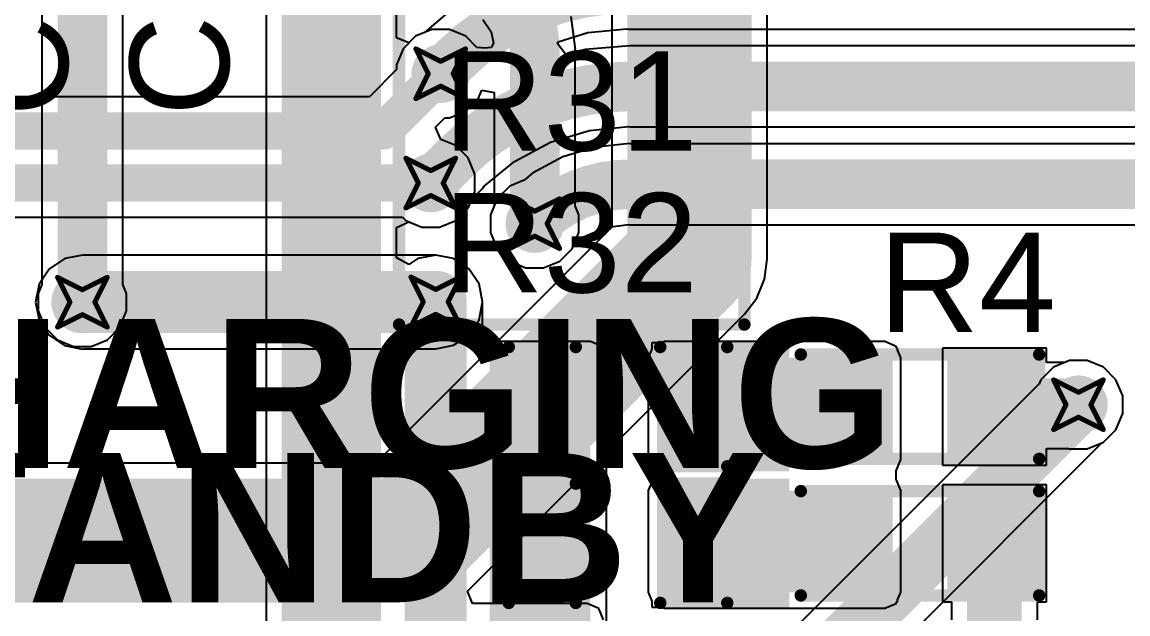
# Model space of a CAD drawing. Header units: inches. Extents: x -5 to 426, y -53 to 116.
# Drawn here: x 40.13 to 51.43, y -24.09 to -18.04 of the extents above; entities that cross this region are included whole.
import ezdxf

# ---------------------------------------------------------------- set-up
doc = ezdxf.new("R2010")
doc.units = ezdxf.units.IN
for name, color, linetype in [('Board Outline', 216, 'Continuous'), ('Bottom Layer', 5, 'Continuous'), ('Drill Drawing', 1, 'Continuous'), ('Top Layer', 1, 'Continuous'), ('Top Overlay', 2, 'Continuous'), ('Top Paste', 8, 'Continuous'), ('Top Solder', 216, 'Continuous'), ('Via Holes', 16, 'Continuous')]:
    doc.layers.add(name, color=color, linetype=linetype)
doc.styles.add('Arial', font='', dxfattribs={"height": 0.2})
doc.styles.add('Arial_Bold', font='', dxfattribs={"height": 0.2})
doc.styles.get('Arial').set_extended_font_data('Arial')
doc.styles.get('Arial_Bold').set_extended_font_data('Arial', bold=True)

# ---------------------------------------------------------------- blocks, each defined once
blk = doc.blocks.new('R___0603_83')
at = {"layer": 'Top Layer'}
for points in [[(-0.3809999999999999, 0.4445), (-0.3810000000000001, -0.4445), (-1.143, -0.4445), (-1.143, 0.4445)], [(1.143, 0.4445), (1.143, -0.4445), (0.3809999999999999, -0.4445), (0.3810000000000001, 0.4445)]]:
    blk.add_hatch(color=1, dxfattribs=at).paths.add_polyline_path(points)
at = {"layer": 'Top Paste'}
for points in [[(-0.3809999999999999, 0.4445), (-0.3810000000000001, -0.4445), (-1.143, -0.4445), (-1.143, 0.4445)], [(1.143, 0.4445), (1.143, -0.4445), (0.3809999999999999, -0.4445), (0.3810000000000001, 0.4445)]]:
    blk.add_hatch(color=8, dxfattribs=at).paths.add_polyline_path(points)
at = {"layer": 'Top Solder'}
for points in [[(-0.2793999999999999, 0.5460999999999999), (-0.2794, -0.5461), (-1.2446, -0.5460999999999999), (-1.2446, 0.5461)], [(1.2446, 0.5460999999999999), (1.2446, -0.5461), (0.2793999999999999, -0.5460999999999999), (0.2794, 0.5461)]]:
    blk.add_hatch(color=216, dxfattribs=at).paths.add_polyline_path(points)
at = {"layer": 'Top Overlay'}
for points in [[(-1.2192, -0.5334, 0.127, 0.127, 0), (-1.2192, 0.5334, 0.127, 0.127, 0)], [(-1.2192, 0.5334, 0.127, 0.127, 0), (1.2192, 0.5334, 0.127, 0.127, 0)], [(1.2192, -0.5334, 0.127, 0.127, 0), (1.2192, 0.5334, 0.127, 0.127, 0)], [(-1.2192, -0.5334, 0.127, 0.127, 0), (1.2192, -0.5334, 0.127, 0.127, 0)]]:
    blk.add_lwpolyline(points, format="xyseb", dxfattribs=at)
for points in [[(-1.25095, 0.5334, 0.0635, 0.0635, 1), (-1.18745, 0.5334, 0.0635, 0.0635, 1)], [(-1.25095, 0.5334, 0.0635, 0.0635, 1), (-1.18745, 0.5334, 0.0635, 0.0635, 1)], [(1.18745, 0.5334, 0.0635, 0.0635, 1), (1.25095, 0.5334, 0.0635, 0.0635, 1)], [(1.18745, 0.5334, 0.0635, 0.0635, 1), (1.25095, 0.5334, 0.0635, 0.0635, 1)], [(-1.25095, -0.5334, 0.0635, 0.0635, 1), (-1.18745, -0.5334, 0.0635, 0.0635, 1)], [(-1.25095, -0.5334, 0.0635, 0.0635, 1), (-1.18745, -0.5334, 0.0635, 0.0635, 1)], [(1.18745, -0.5334, 0.0635, 0.0635, 1), (1.25095, -0.5334, 0.0635, 0.0635, 1)], [(1.18745, -0.5334, 0.0635, 0.0635, 1), (1.25095, -0.5334, 0.0635, 0.0635, 1)]]:
    blk.add_lwpolyline(points, format="xyseb", close=True, dxfattribs=at)
blk = doc.blocks.new('R___0603_84')
at = {"layer": 'Top Layer'}
for points in [[(-0.3809999999999999, 0.4445), (-0.3810000000000001, -0.4445), (-1.143, -0.4445), (-1.143, 0.4445)], [(1.143, 0.4445), (1.143, -0.4445), (0.3809999999999999, -0.4445), (0.3810000000000001, 0.4445)]]:
    blk.add_hatch(color=1, dxfattribs=at).paths.add_polyline_path(points)
at = {"layer": 'Top Paste'}
for points in [[(-0.3809999999999999, 0.4445), (-0.3810000000000001, -0.4445), (-1.143, -0.4445), (-1.143, 0.4445)], [(1.143, 0.4445), (1.143, -0.4445), (0.3809999999999999, -0.4445), (0.3810000000000001, 0.4445)]]:
    blk.add_hatch(color=8, dxfattribs=at).paths.add_polyline_path(points)
at = {"layer": 'Top Solder'}
for points in [[(-0.2793999999999999, 0.5460999999999999), (-0.2794, -0.5461), (-1.2446, -0.5460999999999999), (-1.2446, 0.5461)], [(1.2446, 0.5460999999999999), (1.2446, -0.5461), (0.2793999999999999, -0.5460999999999999), (0.2794, 0.5461)]]:
    blk.add_hatch(color=216, dxfattribs=at).paths.add_polyline_path(points)
at = {"layer": 'Top Overlay'}
for points in [[(-1.2192, -0.5334, 0.127, 0.127, 0), (-1.2192, 0.5334, 0.127, 0.127, 0)], [(-1.2192, 0.5334, 0.127, 0.127, 0), (1.2192, 0.5334, 0.127, 0.127, 0)], [(1.2192, -0.5334, 0.127, 0.127, 0), (1.2192, 0.5334, 0.127, 0.127, 0)], [(-1.2192, -0.5334, 0.127, 0.127, 0), (1.2192, -0.5334, 0.127, 0.127, 0)]]:
    blk.add_lwpolyline(points, format="xyseb", dxfattribs=at)
for points in [[(-1.25095, 0.5334, 0.0635, 0.0635, 1), (-1.18745, 0.5334, 0.0635, 0.0635, 1)], [(-1.25095, 0.5334, 0.0635, 0.0635, 1), (-1.18745, 0.5334, 0.0635, 0.0635, 1)], [(1.18745, 0.5334, 0.0635, 0.0635, 1), (1.25095, 0.5334, 0.0635, 0.0635, 1)], [(1.18745, 0.5334, 0.0635, 0.0635, 1), (1.25095, 0.5334, 0.0635, 0.0635, 1)], [(-1.25095, -0.5334, 0.0635, 0.0635, 1), (-1.18745, -0.5334, 0.0635, 0.0635, 1)], [(-1.25095, -0.5334, 0.0635, 0.0635, 1), (-1.18745, -0.5334, 0.0635, 0.0635, 1)], [(1.18745, -0.5334, 0.0635, 0.0635, 1), (1.25095, -0.5334, 0.0635, 0.0635, 1)], [(1.18745, -0.5334, 0.0635, 0.0635, 1), (1.25095, -0.5334, 0.0635, 0.0635, 1)]]:
    blk.add_lwpolyline(points, format="xyseb", close=True, dxfattribs=at)
blk = doc.blocks.new('LED_0603_86')
at = {"layer": 'Top Layer'}
for points in [[(-0.999998, 0.5000002699999999), (-0.499999, 0.5000002699999999), (-0.499999, -0.5000002699999999), (-0.999998, -0.5000002699999999)], [(0.50000154, 0.5000002699999999), (1.00000054, 0.5000002699999999), (1.00000054, -0.5000002699999999), (0.50000154, -0.5000002699999999)]]:
    blk.add_hatch(color=1, dxfattribs=at).paths.add_polyline_path(points)
at = {"layer": 'Top Overlay'}
blk.add_hatch(color=2, dxfattribs=at).paths.add_polyline_path([(1.11759746, -0.66039492), (1.75259238, -0.66039492), (1.75259238, 0.66040508), (1.11759746, 0.66040508)])
at = {"layer": 'Top Paste'}
for points in [[(-0.999998, 0.5000002699999999), (-0.499999, 0.5000002699999999), (-0.499999, -0.5000002699999999), (-0.999998, -0.5000002699999999)], [(0.50000154, 0.5000002699999999), (1.00000054, 0.5000002699999999), (1.00000054, -0.5000002699999999), (0.50000154, -0.5000002699999999)]]:
    blk.add_hatch(color=8, dxfattribs=at).paths.add_polyline_path(points)
at = {"layer": 'Top Solder'}
for points in [[(-1.101598, 0.6016002699999999), (-0.398399, 0.6016002699999999), (-0.398399, -0.6016002699999999), (-1.101598, -0.6016002699999999)], [(0.39840154, 0.6016002699999999), (1.10160054, 0.6016002699999999), (1.10160054, -0.6016002699999999), (0.39840154, -0.6016002699999999)]]:
    blk.add_hatch(color=216, dxfattribs=at).paths.add_polyline_path(points)
at = {"layer": 'Top Overlay'}
for points in [[(-1.1176, 0.6096, 0.127, 0.127, 0), (-0.4318, 0.6096, 0.127, 0.127, 0)], [(-1.1176, -0.6096, 0.127, 0.127, 0), (-1.1176, 0.6096, 0.127, 0.127, 0)], [(0.4318, 0.6096, 0.127, 0.127, 0), (1.11760254, 0.6096, 0.127, 0.127, 0)], [(1.11760254, -0.6096, 0.127, 0.127, 0), (1.11760254, 0.6096, 0.127, 0.127, 0)], [(-1.1176, -0.6096, 0.127, 0.127, 0), (-0.4318, -0.6096, 0.127, 0.127, 0)], [(0.4318, -0.6096, 0.127, 0.127, 0), (1.11760254, -0.6096, 0.127, 0.127, 0)]]:
    blk.add_lwpolyline(points, format="xyseb", dxfattribs=at)
for points in [[(-1.14935, 0.6096, 0.0635, 0.0635, 1), (-1.08585, 0.6096, 0.0635, 0.0635, 1)], [(-1.14935, 0.6096, 0.0635, 0.0635, 1), (-1.08585, 0.6096, 0.0635, 0.0635, 1)], [(-0.46355, 0.6096, 0.0635, 0.0635, 1), (-0.40005, 0.6096, 0.0635, 0.0635, 1)], [(0.40005, 0.6096, 0.0635, 0.0635, 1), (0.46355, 0.6096, 0.0635, 0.0635, 1)], [(1.08585254, 0.6096, 0.0635, 0.0635, 1), (1.14935254, 0.6096, 0.0635, 0.0635, 1)], [(1.08585254, 0.6096, 0.0635, 0.0635, 1), (1.14935254, 0.6096, 0.0635, 0.0635, 1)], [(-1.14935, -0.6096, 0.0635, 0.0635, 1), (-1.08585, -0.6096, 0.0635, 0.0635, 1)], [(-1.14935, -0.6096, 0.0635, 0.0635, 1), (-1.08585, -0.6096, 0.0635, 0.0635, 1)], [(-0.46355, -0.6096, 0.0635, 0.0635, 1), (-0.40005, -0.6096, 0.0635, 0.0635, 1)], [(0.40005, -0.6096, 0.0635, 0.0635, 1), (0.46355, -0.6096, 0.0635, 0.0635, 1)], [(1.08585254, -0.6096, 0.0635, 0.0635, 1), (1.14935254, -0.6096, 0.0635, 0.0635, 1)], [(1.08585254, -0.6096, 0.0635, 0.0635, 1), (1.14935254, -0.6096, 0.0635, 0.0635, 1)]]:
    blk.add_lwpolyline(points, format="xyseb", close=True, dxfattribs=at)
blk = doc.blocks.new('LED_0603_87')
at = {"layer": 'Top Layer'}
for points in [[(-0.999998, 0.5000002699999999), (-0.499999, 0.5000002699999999), (-0.499999, -0.5000002699999999), (-0.999998, -0.5000002699999999)], [(0.50000154, 0.5000002699999999), (1.00000054, 0.5000002699999999), (1.00000054, -0.5000002699999999), (0.50000154, -0.5000002699999999)]]:
    blk.add_hatch(color=1, dxfattribs=at).paths.add_polyline_path(points)
at = {"layer": 'Top Overlay'}
blk.add_hatch(color=2, dxfattribs=at).paths.add_polyline_path([(1.11759746, -0.66039492), (1.75259238, -0.66039492), (1.75259238, 0.66040508), (1.11759746, 0.66040508)])
at = {"layer": 'Top Paste'}
for points in [[(-0.999998, 0.5000002699999999), (-0.499999, 0.5000002699999999), (-0.499999, -0.5000002699999999), (-0.999998, -0.5000002699999999)], [(0.50000154, 0.5000002699999999), (1.00000054, 0.5000002699999999), (1.00000054, -0.5000002699999999), (0.50000154, -0.5000002699999999)]]:
    blk.add_hatch(color=8, dxfattribs=at).paths.add_polyline_path(points)
at = {"layer": 'Top Solder'}
for points in [[(-1.101598, 0.6016002699999999), (-0.398399, 0.6016002699999999), (-0.398399, -0.6016002699999999), (-1.101598, -0.6016002699999999)], [(0.39840154, 0.6016002699999999), (1.10160054, 0.6016002699999999), (1.10160054, -0.6016002699999999), (0.39840154, -0.6016002699999999)]]:
    blk.add_hatch(color=216, dxfattribs=at).paths.add_polyline_path(points)
at = {"layer": 'Top Overlay'}
for points in [[(-1.1176, 0.6096, 0.127, 0.127, 0), (-0.4318, 0.6096, 0.127, 0.127, 0)], [(-1.1176, -0.6096, 0.127, 0.127, 0), (-1.1176, 0.6096, 0.127, 0.127, 0)], [(0.4318, 0.6096, 0.127, 0.127, 0), (1.11760254, 0.6096, 0.127, 0.127, 0)], [(1.11760254, -0.6096, 0.127, 0.127, 0), (1.11760254, 0.6096, 0.127, 0.127, 0)], [(-1.1176, -0.6096, 0.127, 0.127, 0), (-0.4318, -0.6096, 0.127, 0.127, 0)], [(0.4318, -0.6096, 0.127, 0.127, 0), (1.11760254, -0.6096, 0.127, 0.127, 0)]]:
    blk.add_lwpolyline(points, format="xyseb", dxfattribs=at)
for points in [[(-1.14935, 0.6096, 0.0635, 0.0635, 1), (-1.08585, 0.6096, 0.0635, 0.0635, 1)], [(-1.14935, 0.6096, 0.0635, 0.0635, 1), (-1.08585, 0.6096, 0.0635, 0.0635, 1)], [(-0.46355, 0.6096, 0.0635, 0.0635, 1), (-0.40005, 0.6096, 0.0635, 0.0635, 1)], [(0.40005, 0.6096, 0.0635, 0.0635, 1), (0.46355, 0.6096, 0.0635, 0.0635, 1)], [(1.08585254, 0.6096, 0.0635, 0.0635, 1), (1.14935254, 0.6096, 0.0635, 0.0635, 1)], [(1.08585254, 0.6096, 0.0635, 0.0635, 1), (1.14935254, 0.6096, 0.0635, 0.0635, 1)], [(-1.14935, -0.6096, 0.0635, 0.0635, 1), (-1.08585, -0.6096, 0.0635, 0.0635, 1)], [(-1.14935, -0.6096, 0.0635, 0.0635, 1), (-1.08585, -0.6096, 0.0635, 0.0635, 1)], [(-0.46355, -0.6096, 0.0635, 0.0635, 1), (-0.40005, -0.6096, 0.0635, 0.0635, 1)], [(0.40005, -0.6096, 0.0635, 0.0635, 1), (0.46355, -0.6096, 0.0635, 0.0635, 1)], [(1.08585254, -0.6096, 0.0635, 0.0635, 1), (1.14935254, -0.6096, 0.0635, 0.0635, 1)], [(1.08585254, -0.6096, 0.0635, 0.0635, 1), (1.14935254, -0.6096, 0.0635, 0.0635, 1)]]:
    blk.add_lwpolyline(points, format="xyseb", close=True, dxfattribs=at)

msp = doc.modelspace()

# ---------------------------------------------------------------- hatches: boundary and pattern name
at = {"layer": 'Bottom Layer'}
h = msp.add_hatch(color=5, dxfattribs=at)
edge = h.paths.add_edge_path()
edge.add_arc((44.40627136, -18.56858618), 0.2999994, 0, 360)
h = msp.add_hatch(color=5, dxfattribs=at)
edge = h.paths.add_edge_path()
edge.add_arc((44.30467136, -19.68618618), 0.2999994, 0, 360)
h = msp.add_hatch(color=5, dxfattribs=at)
edge = h.paths.add_edge_path()
edge.add_arc((45.3682735, -20.10127298), 0.2999994, 0, 360)
h = msp.add_hatch(color=5, dxfattribs=at)
edge = h.paths.add_edge_path()
edge.add_arc((40.7416, -20.9042), 0.2999994, 0, 360)
h = msp.add_hatch(color=5, dxfattribs=at)
edge = h.paths.add_edge_path()
edge.add_arc((44.35547136, -20.90113676), 0.2999994, 0, 360)
h = msp.add_hatch(color=5, dxfattribs=at)
edge = h.paths.add_edge_path()
edge.add_arc((50.92907264, -21.952585), 0.2999994, 0, 360)
at = {"layer": 'Top Layer'}
h = msp.add_hatch(color=1, dxfattribs=at)
edge = h.paths.add_edge_path()
edge.add_arc((44.40627136, -18.56858618), 0.2999994, 0, 360)
h = msp.add_hatch(color=1, dxfattribs=at)
edge = h.paths.add_edge_path()
edge.add_arc((44.30467136, -19.68618618), 0.2999994, 0, 360)
h = msp.add_hatch(color=1, dxfattribs=at)
edge = h.paths.add_edge_path()
edge.add_arc((45.3682735, -20.10127298), 0.2999994, 0, 360)
h = msp.add_hatch(color=1, dxfattribs=at)
edge = h.paths.add_edge_path()
edge.add_arc((40.7416, -20.9042), 0.2999994, 0, 360)
h = msp.add_hatch(color=1, dxfattribs=at)
edge = h.paths.add_edge_path()
edge.add_arc((44.35547136, -20.90113676), 0.2999994, 0, 360)
for points in [[(45.93761958, -21.47218718), (44.90720254, -21.47218718), (44.90720254, -25.09519746), (45.93761958, -25.09519746)], [(46.69447354, -22.511385), (48.9478701, -22.511385), (48.9478701, -21.47218464), (46.69447354, -21.47218464)], [(46.69447354, -23.86918772), (48.9478701, -23.86918772), (48.9478701, -22.82998228), (46.69447354, -22.82998228)]]:
    msp.add_hatch(color=1, dxfattribs=at).paths.add_polyline_path(points)
h = msp.add_hatch(color=1, dxfattribs=at)
edge = h.paths.add_edge_path()
edge.add_arc((50.92907264, -21.952585), 0.2999994, 0, 360)
at = {"layer": 'Via Holes'}
h = msp.add_hatch(color=7, dxfattribs=at)
edge = h.paths.add_edge_path()
edge.add_arc((44.40627136, -18.56858618), 0.1499997, 0, 360)
h = msp.add_hatch(color=7, dxfattribs=at)
edge = h.paths.add_edge_path()
edge.add_arc((44.30467136, -19.68618618), 0.1499997, 0, 360)
h = msp.add_hatch(color=7, dxfattribs=at)
edge = h.paths.add_edge_path()
edge.add_arc((45.3682735, -20.10127298), 0.1499997, 0, 360)
h = msp.add_hatch(color=7, dxfattribs=at)
edge = h.paths.add_edge_path()
edge.add_arc((40.7416, -20.9042), 0.1499997, 0, 360)
h = msp.add_hatch(color=7, dxfattribs=at)
edge = h.paths.add_edge_path()
edge.add_arc((44.35547136, -20.90113676), 0.1499997, 0, 360)
h = msp.add_hatch(color=7, dxfattribs=at)
edge = h.paths.add_edge_path()
edge.add_arc((50.92907264, -21.952585), 0.1499997, 0, 360)

# ---------------------------------------------------------------- linework, layer by layer
at = {"layer": 'Board Outline'}
msp.add_lwpolyline([(49.77249634, 6.34813564, 0.254, 0.254, -1.14456695220957), (-0.2979293, -38.4413887, 0.254, 0.254, 0)], format="xyseb", dxfattribs=at)
at = {"layer": 'Bottom Layer'}
for p, q in [((46.15675046, -16.38245136), (46.15675046, -20.13568236)), ((47.74513946, -20.4646276), (47.74513946, -16.52255522)), ((44.8369055, -18.01292054), (44.92272702, -18.14136326)), ((45.78573012, -18.31919882), (45.74169414, -17.98471892)), ((44.15000822, -18.18506142), (44.0227466, -18.31232304)), ((44.31628424, -18.11618678), (44.15000822, -18.18506142)), ((44.49625847999999, -18.11618678), (44.31628424, -18.11618678)), ((44.6625345, -18.18506142), (44.49625847999999, -18.11618678)), ((44.77727392, -18.29980084), (44.6625345, -18.18506142)), ((44.92272702, -18.14136326), (44.94539905999999, -18.2553356)), ((44.0227466, -18.31232304), (43.95387196, -18.47859906)), ((44.85623998, -18.30570634), (44.77727392, -18.29980084)), ((44.92181516, -18.29917854), (44.85623998, -18.30570634)), ((44.94539905999999, -18.2553356), (44.92181516, -18.29917854)), ((45.78263639999999, -19.91945978), (45.78263639999999, -18.31919882)), ((45.78263639999999, -18.31919882), (45.78573012, -18.31919882)), ((43.95387196, -18.52654918), (43.67725326, -18.80316788)), ((43.95387196, -18.47859906), (43.95387196, -18.52654918)), ((44.78979612, -18.82484932), (44.8269106, -18.73525082)), ((44.8269106, -18.73525082), (44.95391059999999, -18.76051112)), ((44.95391059999999, -18.76051112), (44.95391059999999, -19.91945978)), ((43.67725326, -18.80316788), (17.92600174, -18.80316788)), ((44.6625345, -18.95211094), (44.78979612, -18.82484932)), ((44.49625847999999, -19.02098558), (44.6625345, -18.95211094)), ((44.35283991999999, -19.11645402), (44.44830836, -19.02098558)), ((44.44830836, -19.02098558), (44.49625847999999, -19.02098558)), ((44.40912378, -19.23977864), (44.35283991999999, -19.11645402)), ((44.5609345, -19.30266142), (44.40912378, -19.23977864)), ((44.68819612, -19.42992304), (44.5609345, -19.30266142)), ((44.75707076, -19.59619906), (44.68819612, -19.42992304)), ((44.75707076, -19.7761733), (44.75707076, -19.59619906)), ((44.68819612, -19.94244932), (44.75707076, -19.7761733)), ((44.5609345, -20.06971094), (44.68819612, -19.94244932)), ((44.95391059999999, -19.91945978), (44.9158741, -20.01128586)), ((44.9158741, -20.01128586), (44.9158741, -20.1912601)), ((45.8206729, -20.01128586), (45.78263639999999, -19.91945978)), ((45.8206729, -20.1912601), (45.8206729, -20.01128586)), ((17.4309405, -20.03580448), (44.01450175999999, -20.03580448)), ((44.01450175999999, -20.03580448), (44.04840822, -20.06971094)), ((44.04840822, -20.06971094), (44.21468424, -20.13858558)), ((44.39465848, -20.13858558), (44.5609345, -20.06971094)), ((46.15675046, -20.13568236), (43.74402478, -22.5484055)), ((44.21468424, -20.13858558), (44.39465848, -20.13858558)), ((44.9158741, -20.1912601), (44.98474874, -20.35753612)), ((45.75179826, -20.35753612), (45.8206729, -20.1912601)), ((40.56131842, -20.45850112), (40.40588566, -20.56235664)), ((40.74466323999999, -20.4220318), (40.56131842, -20.45850112)), ((44.35547136, -20.4220318), (40.74466323999999, -20.4220318)), ((44.53881618, -20.45850112), (44.35547136, -20.4220318)), ((44.69424893999999, -20.56235918), (44.53881618, -20.45850112)), ((44.98474874, -20.35753612), (45.11201036, -20.48479774)), ((45.62453664, -20.48479774), (45.75179826, -20.35753612)), ((47.71807829999999, -20.67019996), (47.74514199999999, -20.46464792)), ((47.74514199999999, -20.46464792), (47.74513946, -20.4646276)), ((40.40282242, -20.56542242), (40.29896436, -20.72085264)), ((40.40588566, -20.56235664), (40.40282242, -20.56542242)), ((44.798107, -20.71779194), (44.69424893999999, -20.56235918)), ((45.11201036, -20.48479774), (45.27828638, -20.55367238)), ((45.27828638, -20.55367238), (45.45826062, -20.55367238)), ((45.45826062, -20.55367238), (45.62453664, -20.48479774)), ((47.63873886, -20.8617439), (47.71807829999999, -20.67019996)), ((40.29896436, -20.72085264), (40.26249504, -20.9042)), ((44.83457632, -20.90113676), (44.798107, -20.71779194)), ((40.26249504, -20.9042), (40.29896436, -21.08754736)), ((44.798107, -21.08448158), (44.83457632, -20.90113676)), ((47.51252626, -21.02622922), (47.63873886, -20.8617439)), ((44.67954488, -23.8592106), (47.5125161, -21.02623684)), ((47.5125161, -21.02623684), (47.51252626, -21.02622922)), ((40.29896436, -21.08754736), (40.40282242, -21.24297758)), ((44.69424893999999, -21.23991434), (44.798107, -21.08448158)), ((40.40282242, -21.24297758), (40.55825263999999, -21.34683564)), ((44.53881618, -21.3437724), (44.69424893999999, -21.23991434)), ((40.55825263999999, -21.34683564), (40.7416, -21.38330496)), ((44.35547136, -21.38024172), (44.53881618, -21.3437724)), ((40.7416, -21.38330496), (40.75700001999999, -21.38024172)), ((40.75700001999999, -21.38024172), (44.35547136, -21.38024172)), ((50.67280949999999, -21.56906024), (50.54554788, -21.69632186)), ((50.83908552, -21.5001856), (50.67280949999999, -21.56906024)), ((51.01905976, -21.5001856), (50.83908552, -21.5001856)), ((51.18533578, -21.56906024), (51.01905976, -21.5001856)), ((51.31259739999999, -21.69632186), (51.18533578, -21.56906024)), ((50.54554788, -21.69632186), (50.52762818, -21.73958314)), ((51.38147204, -21.86259788), (51.31259739999999, -21.69632186)), ((50.52762818, -21.73958314), (47.96829624, -24.29891254)), ((51.38147204, -22.04257212), (51.38147204, -21.86259788)), ((51.31259739999999, -22.20884814), (51.38147204, -22.04257212)), ((51.18533578, -22.33610976), (51.31259739999999, -22.20884814)), ((48.61064192, -24.90180694), (51.16997386, -22.34247246)), ((51.16997386, -22.34247246), (51.18533578, -22.33610976)), ((43.74402478, -22.5484055), (28.71599286, -22.5484055)), ((44.73215082, -23.9862106), (44.67954488, -23.8592106)), ((45.90540222, -23.9862106), (44.73215082, -23.9862106)), ((46.0220441, -24.03452648), (45.90540222, -23.9862106)), ((46.07035998, -24.15116836), (46.0220441, -24.03452648))]:
    msp.add_line(p, q, dxfattribs=at)
for points in [[(46.95094496, -20.46464792, 1.27, 1.27, 0), (46.95094496, -15.71412148, 1.27, 1.27, 0)], [(45.11202813999999, -17.70056658, 0.508, 0.508, -0.198912367379658), (45.3682735, -18.31919882, 0.508, 0.508, 0)], [(45.3682735, -20.10127298, 0.508, 0.508, 0), (45.3682735, -18.31919882, 0.508, 0.508, 0)], [(43.82207136, -19.15278618, 0.3809999999999999, 0.3809999999999999, 0), (44.40627136, -18.56858618, 0.3809999999999999, 0.3809999999999999, 0)], [(17.78118618, -19.15278618, 0.3809999999999999, 0.3809999999999999, 0), (43.82207136, -19.15278618, 0.3809999999999999, 0.3809999999999999, 0)], [(17.4309278, -19.68618618, 0.3809999999999999, 0.3809999999999999, 0), (44.30467136, -19.68618618, 0.3809999999999999, 0.3809999999999999, 0)], [(44.07299287999999, -23.3426, 1.27, 1.27, 0), (46.95094496, -20.46464792, 1.27, 1.27, 0)], [(40.7416, -20.9042, 0.635, 0.635, 0), (40.74466323999999, -20.90113676, 0.635, 0.635, 0)], [(40.74466323999999, -20.90113676, 0.635, 0.635, 0), (44.35547136, -20.90113676, 0.635, 0.635, 0)], [(48.2092, -24.68062882, 0.5588, 0.5588, 0), (50.92907264, -21.96075618, 0.5588, 0.5588, 0)], [(50.92907264, -21.96075618, 0.5588, 0.5588, 0), (50.92907264, -21.952585, 0.5588, 0.5588, 0)], [(38.989, -23.3426, 1.27, 1.27, 0), (44.07299287999999, -23.3426, 1.27, 1.27, 0)]]:
    msp.add_lwpolyline(points, format="xyseb", dxfattribs=at)
for points in [[(45.2412735, -18.31919882, 0.254, 0.254, 1), (45.4952735, -18.31919882, 0.254, 0.254, 1)], [(45.2412735, -18.31919882, 0.254, 0.254, 1), (45.4952735, -18.31919882, 0.254, 0.254, 1)], [(44.31102136, -18.56858618, 0.1905, 0.1905, 1), (44.50152136, -18.56858618, 0.1905, 0.1905, 1)], [(43.72682136, -19.15278618, 0.1905, 0.1905, 1), (43.91732136, -19.15278618, 0.1905, 0.1905, 1)], [(43.72682136, -19.15278618, 0.1905, 0.1905, 1), (43.91732136, -19.15278618, 0.1905, 0.1905, 1)], [(44.20942136, -19.68618618, 0.1905, 0.1905, 1), (44.39992135999999, -19.68618618, 0.1905, 0.1905, 1)], [(45.2412735, -20.10127298, 0.254, 0.254, 1), (45.4952735, -20.10127298, 0.254, 0.254, 1)], [(46.63344496, -20.46464792, 0.635, 0.635, 1), (47.26844496, -20.46464792, 0.635, 0.635, 1)], [(46.63344496, -20.46464792, 0.635, 0.635, 1), (47.26844496, -20.46464792, 0.635, 0.635, 1)], [(40.58591324, -20.90113676, 0.3175, 0.3175, 1), (40.90341324, -20.90113676, 0.3175, 0.3175, 1)], [(40.58591324, -20.90113676, 0.3175, 0.3175, 1), (40.90341324, -20.90113676, 0.3175, 0.3175, 1)], [(44.19672136, -20.90113676, 0.3175, 0.3175, 1), (44.51422136, -20.90113676, 0.3175, 0.3175, 1)], [(40.58285, -20.9042, 0.3175, 0.3175, 1), (40.90035, -20.9042, 0.3175, 0.3175, 1)], [(50.78937264, -21.952585, 0.2794, 0.2794, 1), (51.06877264, -21.952585, 0.2794, 0.2794, 1)], [(50.78937264, -21.96075618, 0.2794, 0.2794, 1), (51.06877264, -21.96075618, 0.2794, 0.2794, 1)], [(50.78937264, -21.96075618, 0.2794, 0.2794, 1), (51.06877264, -21.96075618, 0.2794, 0.2794, 1)], [(43.75549288, -23.3426, 0.635, 0.635, 1), (44.39049288, -23.3426, 0.635, 0.635, 1)], [(43.75549288, -23.3426, 0.635, 0.635, 1), (44.39049288, -23.3426, 0.635, 0.635, 1)]]:
    msp.add_lwpolyline(points, format="xyseb", close=True, dxfattribs=at)
at = {"layer": 'Drill Drawing'}
for points in [[(44.15227136, -18.31458618, 0.0508, 0.0508, 0), (44.40627136, -18.44158618, 0.0508, 0.0508, 0)], [(44.15227136, -18.31458618, 0.0508, 0.0508, 0), (44.27927136, -18.56858618, 0.0508, 0.0508, 0)], [(44.40627136, -18.44158618, 0.0508, 0.0508, 0), (44.66027136, -18.31458618, 0.0508, 0.0508, 0)], [(44.53327135999999, -18.56858618, 0.0508, 0.0508, 0), (44.66027136, -18.31458618, 0.0508, 0.0508, 0)], [(44.15227136, -18.82258618, 0.0508, 0.0508, 0), (44.27927136, -18.56858618, 0.0508, 0.0508, 0)], [(44.53327135999999, -18.56858618, 0.0508, 0.0508, 0), (44.66027136, -18.82258618, 0.0508, 0.0508, 0)], [(44.15227136, -18.82258618, 0.0508, 0.0508, 0), (44.40627136, -18.69558618, 0.0508, 0.0508, 0)], [(44.40627136, -18.69558618, 0.0508, 0.0508, 0), (44.66027136, -18.82258618, 0.0508, 0.0508, 0)], [(44.05067136, -19.43218618, 0.0508, 0.0508, 0), (44.30467136, -19.55918618, 0.0508, 0.0508, 0)], [(44.05067136, -19.43218618, 0.0508, 0.0508, 0), (44.17767136, -19.68618618, 0.0508, 0.0508, 0)], [(44.30467136, -19.55918618, 0.0508, 0.0508, 0), (44.55867136, -19.43218618, 0.0508, 0.0508, 0)], [(44.43167136, -19.68618618, 0.0508, 0.0508, 0), (44.55867136, -19.43218618, 0.0508, 0.0508, 0)], [(44.05067136, -19.94018618, 0.0508, 0.0508, 0), (44.17767136, -19.68618618, 0.0508, 0.0508, 0)], [(44.43167136, -19.68618618, 0.0508, 0.0508, 0), (44.55867136, -19.94018618, 0.0508, 0.0508, 0)], [(44.05067136, -19.94018618, 0.0508, 0.0508, 0), (44.30467136, -19.81318618, 0.0508, 0.0508, 0)], [(44.30467136, -19.81318618, 0.0508, 0.0508, 0), (44.55867136, -19.94018618, 0.0508, 0.0508, 0)], [(45.1142735, -19.84727298, 0.0508, 0.0508, 0), (45.3682735, -19.97427298, 0.0508, 0.0508, 0)], [(45.1142735, -19.84727298, 0.0508, 0.0508, 0), (45.2412735, -20.10127298, 0.0508, 0.0508, 0)], [(45.3682735, -19.97427298, 0.0508, 0.0508, 0), (45.6222735, -19.84727298, 0.0508, 0.0508, 0)], [(45.4952735, -20.10127298, 0.0508, 0.0508, 0), (45.6222735, -19.84727298, 0.0508, 0.0508, 0)], [(45.1142735, -20.35527298, 0.0508, 0.0508, 0), (45.2412735, -20.10127298, 0.0508, 0.0508, 0)], [(45.4952735, -20.10127298, 0.0508, 0.0508, 0), (45.6222735, -20.35527298, 0.0508, 0.0508, 0)], [(45.1142735, -20.35527298, 0.0508, 0.0508, 0), (45.3682735, -20.22827298, 0.0508, 0.0508, 0)], [(45.3682735, -20.22827298, 0.0508, 0.0508, 0), (45.6222735, -20.35527298, 0.0508, 0.0508, 0)], [(40.4876, -20.6502, 0.0508, 0.0508, 0), (40.7416, -20.7772, 0.0508, 0.0508, 0)], [(40.4876, -20.6502, 0.0508, 0.0508, 0), (40.6146, -20.9042, 0.0508, 0.0508, 0)], [(40.7416, -20.7772, 0.0508, 0.0508, 0), (40.9956, -20.6502, 0.0508, 0.0508, 0)], [(40.8686, -20.9042, 0.0508, 0.0508, 0), (40.9956, -20.6502, 0.0508, 0.0508, 0)], [(44.10147136, -20.64713676, 0.0508, 0.0508, 0), (44.35547136, -20.77413676, 0.0508, 0.0508, 0)], [(44.10147136, -20.64713676, 0.0508, 0.0508, 0), (44.22847135999999, -20.90113676, 0.0508, 0.0508, 0)], [(44.35547136, -20.77413676, 0.0508, 0.0508, 0), (44.60947136, -20.64713676, 0.0508, 0.0508, 0)], [(44.48247136, -20.90113676, 0.0508, 0.0508, 0), (44.60947136, -20.64713676, 0.0508, 0.0508, 0)], [(40.4876, -21.1582, 0.0508, 0.0508, 0), (40.6146, -20.9042, 0.0508, 0.0508, 0)], [(40.8686, -20.9042, 0.0508, 0.0508, 0), (40.9956, -21.1582, 0.0508, 0.0508, 0)], [(44.10147136, -21.15513676, 0.0508, 0.0508, 0), (44.22847135999999, -20.90113676, 0.0508, 0.0508, 0)], [(44.48247136, -20.90113676, 0.0508, 0.0508, 0), (44.60947136, -21.15513676, 0.0508, 0.0508, 0)], [(40.4876, -21.1582, 0.0508, 0.0508, 0), (40.7416, -21.0312, 0.0508, 0.0508, 0)], [(40.7416, -21.0312, 0.0508, 0.0508, 0), (40.9956, -21.1582, 0.0508, 0.0508, 0)], [(44.10147136, -21.15513676, 0.0508, 0.0508, 0), (44.35547136, -21.02813676, 0.0508, 0.0508, 0)], [(44.35547136, -21.02813676, 0.0508, 0.0508, 0), (44.60947136, -21.15513676, 0.0508, 0.0508, 0)], [(50.67507264, -21.698585, 0.0508, 0.0508, 0), (50.92907264, -21.825585, 0.0508, 0.0508, 0)], [(50.67507264, -21.698585, 0.0508, 0.0508, 0), (50.80207264, -21.952585, 0.0508, 0.0508, 0)], [(50.92907264, -21.825585, 0.0508, 0.0508, 0), (51.18307263999999, -21.698585, 0.0508, 0.0508, 0)], [(51.05607264, -21.952585, 0.0508, 0.0508, 0), (51.18307263999999, -21.698585, 0.0508, 0.0508, 0)], [(50.67507264, -22.206585, 0.0508, 0.0508, 0), (50.80207264, -21.952585, 0.0508, 0.0508, 0)], [(51.05607264, -21.952585, 0.0508, 0.0508, 0), (51.18307263999999, -22.206585, 0.0508, 0.0508, 0)], [(50.67507264, -22.206585, 0.0508, 0.0508, 0), (50.92907264, -22.079585, 0.0508, 0.0508, 0)], [(50.92907264, -22.079585, 0.0508, 0.0508, 0), (51.18307263999999, -22.206585, 0.0508, 0.0508, 0)]]:
    msp.add_lwpolyline(points, format="xyseb", dxfattribs=at)
for points in [[(44.13957136, -18.31458618, 0.0254, 0.0254, 1), (44.16497136, -18.31458618, 0.0254, 0.0254, 1)], [(44.13957136, -18.31458618, 0.0254, 0.0254, 1), (44.16497136, -18.31458618, 0.0254, 0.0254, 1)], [(44.64757136, -18.31458618, 0.0254, 0.0254, 1), (44.67297136, -18.31458618, 0.0254, 0.0254, 1)], [(44.64757136, -18.31458618, 0.0254, 0.0254, 1), (44.67297136, -18.31458618, 0.0254, 0.0254, 1)], [(44.39357136, -18.44158618, 0.0254, 0.0254, 1), (44.41897135999999, -18.44158618, 0.0254, 0.0254, 1)], [(44.39357136, -18.44158618, 0.0254, 0.0254, 1), (44.41897135999999, -18.44158618, 0.0254, 0.0254, 1)], [(44.26657135999999, -18.56858618, 0.0254, 0.0254, 1), (44.29197136, -18.56858618, 0.0254, 0.0254, 1)], [(44.26657135999999, -18.56858618, 0.0254, 0.0254, 1), (44.29197136, -18.56858618, 0.0254, 0.0254, 1)], [(44.52057136, -18.56858618, 0.0254, 0.0254, 1), (44.54597136, -18.56858618, 0.0254, 0.0254, 1)], [(44.52057136, -18.56858618, 0.0254, 0.0254, 1), (44.54597136, -18.56858618, 0.0254, 0.0254, 1)], [(44.39357136, -18.69558618, 0.0254, 0.0254, 1), (44.41897135999999, -18.69558618, 0.0254, 0.0254, 1)], [(44.39357136, -18.69558618, 0.0254, 0.0254, 1), (44.41897135999999, -18.69558618, 0.0254, 0.0254, 1)], [(44.13957136, -18.82258618, 0.0254, 0.0254, 1), (44.16497136, -18.82258618, 0.0254, 0.0254, 1)], [(44.13957136, -18.82258618, 0.0254, 0.0254, 1), (44.16497136, -18.82258618, 0.0254, 0.0254, 1)], [(44.64757136, -18.82258618, 0.0254, 0.0254, 1), (44.67297136, -18.82258618, 0.0254, 0.0254, 1)], [(44.64757136, -18.82258618, 0.0254, 0.0254, 1), (44.67297136, -18.82258618, 0.0254, 0.0254, 1)], [(44.03797136, -19.43218618, 0.0254, 0.0254, 1), (44.06337136, -19.43218618, 0.0254, 0.0254, 1)], [(44.03797136, -19.43218618, 0.0254, 0.0254, 1), (44.06337136, -19.43218618, 0.0254, 0.0254, 1)], [(44.54597136, -19.43218618, 0.0254, 0.0254, 1), (44.57137135999999, -19.43218618, 0.0254, 0.0254, 1)], [(44.54597136, -19.43218618, 0.0254, 0.0254, 1), (44.57137135999999, -19.43218618, 0.0254, 0.0254, 1)], [(44.29197136, -19.55918618, 0.0254, 0.0254, 1), (44.31737136, -19.55918618, 0.0254, 0.0254, 1)], [(44.29197136, -19.55918618, 0.0254, 0.0254, 1), (44.31737136, -19.55918618, 0.0254, 0.0254, 1)], [(44.16497136, -19.68618618, 0.0254, 0.0254, 1), (44.19037136, -19.68618618, 0.0254, 0.0254, 1)], [(44.16497136, -19.68618618, 0.0254, 0.0254, 1), (44.19037136, -19.68618618, 0.0254, 0.0254, 1)], [(44.41897135999999, -19.68618618, 0.0254, 0.0254, 1), (44.44437136, -19.68618618, 0.0254, 0.0254, 1)], [(44.41897135999999, -19.68618618, 0.0254, 0.0254, 1), (44.44437136, -19.68618618, 0.0254, 0.0254, 1)], [(44.29197136, -19.81318618, 0.0254, 0.0254, 1), (44.31737136, -19.81318618, 0.0254, 0.0254, 1)], [(44.29197136, -19.81318618, 0.0254, 0.0254, 1), (44.31737136, -19.81318618, 0.0254, 0.0254, 1)], [(45.1015735, -19.84727298, 0.0254, 0.0254, 1), (45.1269735, -19.84727298, 0.0254, 0.0254, 1)], [(45.1015735, -19.84727298, 0.0254, 0.0254, 1), (45.1269735, -19.84727298, 0.0254, 0.0254, 1)], [(45.6095735, -19.84727298, 0.0254, 0.0254, 1), (45.63497349999999, -19.84727298, 0.0254, 0.0254, 1)], [(45.6095735, -19.84727298, 0.0254, 0.0254, 1), (45.63497349999999, -19.84727298, 0.0254, 0.0254, 1)], [(44.03797136, -19.94018618, 0.0254, 0.0254, 1), (44.06337136, -19.94018618, 0.0254, 0.0254, 1)], [(44.03797136, -19.94018618, 0.0254, 0.0254, 1), (44.06337136, -19.94018618, 0.0254, 0.0254, 1)], [(44.54597136, -19.94018618, 0.0254, 0.0254, 1), (44.57137135999999, -19.94018618, 0.0254, 0.0254, 1)], [(44.54597136, -19.94018618, 0.0254, 0.0254, 1), (44.57137135999999, -19.94018618, 0.0254, 0.0254, 1)], [(45.3555735, -19.97427298, 0.0254, 0.0254, 1), (45.3809735, -19.97427298, 0.0254, 0.0254, 1)], [(45.3555735, -19.97427298, 0.0254, 0.0254, 1), (45.3809735, -19.97427298, 0.0254, 0.0254, 1)], [(45.2285735, -20.10127298, 0.0254, 0.0254, 1), (45.2539735, -20.10127298, 0.0254, 0.0254, 1)], [(45.2285735, -20.10127298, 0.0254, 0.0254, 1), (45.2539735, -20.10127298, 0.0254, 0.0254, 1)], [(45.48257349999999, -20.10127298, 0.0254, 0.0254, 1), (45.5079735, -20.10127298, 0.0254, 0.0254, 1)], [(45.48257349999999, -20.10127298, 0.0254, 0.0254, 1), (45.5079735, -20.10127298, 0.0254, 0.0254, 1)], [(45.3555735, -20.22827298, 0.0254, 0.0254, 1), (45.3809735, -20.22827298, 0.0254, 0.0254, 1)], [(45.3555735, -20.22827298, 0.0254, 0.0254, 1), (45.3809735, -20.22827298, 0.0254, 0.0254, 1)], [(45.1015735, -20.35527298, 0.0254, 0.0254, 1), (45.1269735, -20.35527298, 0.0254, 0.0254, 1)], [(45.1015735, -20.35527298, 0.0254, 0.0254, 1), (45.1269735, -20.35527298, 0.0254, 0.0254, 1)], [(45.6095735, -20.35527298, 0.0254, 0.0254, 1), (45.63497349999999, -20.35527298, 0.0254, 0.0254, 1)], [(45.6095735, -20.35527298, 0.0254, 0.0254, 1), (45.63497349999999, -20.35527298, 0.0254, 0.0254, 1)], [(40.4749, -20.6502, 0.0254, 0.0254, 1), (40.5003, -20.6502, 0.0254, 0.0254, 1)], [(40.4749, -20.6502, 0.0254, 0.0254, 1), (40.5003, -20.6502, 0.0254, 0.0254, 1)], [(40.98289999999999, -20.6502, 0.0254, 0.0254, 1), (41.0083, -20.6502, 0.0254, 0.0254, 1)], [(40.98289999999999, -20.6502, 0.0254, 0.0254, 1), (41.0083, -20.6502, 0.0254, 0.0254, 1)], [(44.08877136, -20.64713676, 0.0254, 0.0254, 1), (44.11417135999999, -20.64713676, 0.0254, 0.0254, 1)], [(44.08877136, -20.64713676, 0.0254, 0.0254, 1), (44.11417135999999, -20.64713676, 0.0254, 0.0254, 1)], [(44.59677136, -20.64713676, 0.0254, 0.0254, 1), (44.62217136, -20.64713676, 0.0254, 0.0254, 1)], [(44.59677136, -20.64713676, 0.0254, 0.0254, 1), (44.62217136, -20.64713676, 0.0254, 0.0254, 1)], [(40.7289, -20.7772, 0.0254, 0.0254, 1), (40.7543, -20.7772, 0.0254, 0.0254, 1)], [(40.7289, -20.7772, 0.0254, 0.0254, 1), (40.7543, -20.7772, 0.0254, 0.0254, 1)], [(44.34277136, -20.77413676, 0.0254, 0.0254, 1), (44.36817136, -20.77413676, 0.0254, 0.0254, 1)], [(44.34277136, -20.77413676, 0.0254, 0.0254, 1), (44.36817136, -20.77413676, 0.0254, 0.0254, 1)], [(40.6019, -20.9042, 0.0254, 0.0254, 1), (40.6273, -20.9042, 0.0254, 0.0254, 1)], [(40.6019, -20.9042, 0.0254, 0.0254, 1), (40.6273, -20.9042, 0.0254, 0.0254, 1)], [(40.8559, -20.9042, 0.0254, 0.0254, 1), (40.8813, -20.9042, 0.0254, 0.0254, 1)], [(40.8559, -20.9042, 0.0254, 0.0254, 1), (40.8813, -20.9042, 0.0254, 0.0254, 1)], [(44.21577136, -20.90113676, 0.0254, 0.0254, 1), (44.24117136, -20.90113676, 0.0254, 0.0254, 1)], [(44.21577136, -20.90113676, 0.0254, 0.0254, 1), (44.24117136, -20.90113676, 0.0254, 0.0254, 1)], [(44.46977136, -20.90113676, 0.0254, 0.0254, 1), (44.49517136, -20.90113676, 0.0254, 0.0254, 1)], [(44.46977136, -20.90113676, 0.0254, 0.0254, 1), (44.49517136, -20.90113676, 0.0254, 0.0254, 1)], [(40.7289, -21.0312, 0.0254, 0.0254, 1), (40.7543, -21.0312, 0.0254, 0.0254, 1)], [(40.7289, -21.0312, 0.0254, 0.0254, 1), (40.7543, -21.0312, 0.0254, 0.0254, 1)], [(44.34277136, -21.02813676, 0.0254, 0.0254, 1), (44.36817136, -21.02813676, 0.0254, 0.0254, 1)], [(44.34277136, -21.02813676, 0.0254, 0.0254, 1), (44.36817136, -21.02813676, 0.0254, 0.0254, 1)], [(40.4749, -21.1582, 0.0254, 0.0254, 1), (40.5003, -21.1582, 0.0254, 0.0254, 1)], [(40.4749, -21.1582, 0.0254, 0.0254, 1), (40.5003, -21.1582, 0.0254, 0.0254, 1)], [(40.98289999999999, -21.1582, 0.0254, 0.0254, 1), (41.0083, -21.1582, 0.0254, 0.0254, 1)], [(40.98289999999999, -21.1582, 0.0254, 0.0254, 1), (41.0083, -21.1582, 0.0254, 0.0254, 1)], [(44.08877136, -21.15513676, 0.0254, 0.0254, 1), (44.11417135999999, -21.15513676, 0.0254, 0.0254, 1)], [(44.08877136, -21.15513676, 0.0254, 0.0254, 1), (44.11417135999999, -21.15513676, 0.0254, 0.0254, 1)], [(44.59677136, -21.15513676, 0.0254, 0.0254, 1), (44.62217136, -21.15513676, 0.0254, 0.0254, 1)], [(44.59677136, -21.15513676, 0.0254, 0.0254, 1), (44.62217136, -21.15513676, 0.0254, 0.0254, 1)], [(50.66237264, -21.698585, 0.0254, 0.0254, 1), (50.68777264, -21.698585, 0.0254, 0.0254, 1)], [(50.66237264, -21.698585, 0.0254, 0.0254, 1), (50.68777264, -21.698585, 0.0254, 0.0254, 1)], [(51.17037264, -21.698585, 0.0254, 0.0254, 1), (51.19577263999999, -21.698585, 0.0254, 0.0254, 1)], [(51.17037264, -21.698585, 0.0254, 0.0254, 1), (51.19577263999999, -21.698585, 0.0254, 0.0254, 1)], [(50.91637263999999, -21.825585, 0.0254, 0.0254, 1), (50.94177264, -21.825585, 0.0254, 0.0254, 1)], [(50.91637263999999, -21.825585, 0.0254, 0.0254, 1), (50.94177264, -21.825585, 0.0254, 0.0254, 1)], [(50.78937264, -21.952585, 0.0254, 0.0254, 1), (50.81477263999999, -21.952585, 0.0254, 0.0254, 1)], [(50.78937264, -21.952585, 0.0254, 0.0254, 1), (50.81477263999999, -21.952585, 0.0254, 0.0254, 1)], [(51.04337264, -21.952585, 0.0254, 0.0254, 1), (51.06877264, -21.952585, 0.0254, 0.0254, 1)], [(51.04337264, -21.952585, 0.0254, 0.0254, 1), (51.06877264, -21.952585, 0.0254, 0.0254, 1)], [(50.91637263999999, -22.079585, 0.0254, 0.0254, 1), (50.94177264, -22.079585, 0.0254, 0.0254, 1)], [(50.91637263999999, -22.079585, 0.0254, 0.0254, 1), (50.94177264, -22.079585, 0.0254, 0.0254, 1)], [(50.66237264, -22.206585, 0.0254, 0.0254, 1), (50.68777264, -22.206585, 0.0254, 0.0254, 1)], [(50.66237264, -22.206585, 0.0254, 0.0254, 1), (50.68777264, -22.206585, 0.0254, 0.0254, 1)], [(51.17037264, -22.206585, 0.0254, 0.0254, 1), (51.19577263999999, -22.206585, 0.0254, 0.0254, 1)], [(51.17037264, -22.206585, 0.0254, 0.0254, 1), (51.19577263999999, -22.206585, 0.0254, 0.0254, 1)]]:
    msp.add_lwpolyline(points, format="xyseb", close=True, dxfattribs=at)
at = {"layer": 'Top Layer'}
for p, q in [((42.62257159999999, -15.64161972), (42.62257159999999, -29.59218618)), ((43.95477112, -18.20069258), (43.95477112, -15.65640506)), ((44.59137386, -17.8473227), (44.23918254, -18.14812474)), ((40.3272371, -17.8993927), (40.3272371, -20.7223868)), ((41.1559629, -20.7223868), (41.1559629, -17.8993927)), ((44.08177111999999, -18.25329852), (43.95477112, -18.20069258)), ((44.15000822, -18.18506142), (44.08177111999999, -18.25329852)), ((44.23918254, -18.14812474), (44.15000822, -18.18506142)), ((45.60609878, -18.24121066), (45.91280885999999, -18.14817046)), ((45.91280885999999, -18.14817046), (46.3100039, -18.10904938)), ((46.3100039, -18.10904938), (46.32857892, -18.11274508)), ((46.32857892, -18.11274508), (57.48726374, -18.11274508)), ((45.59755422, -18.25699422), (45.60609878, -18.24121066)), ((45.68227338, -18.36726324), (45.59755422, -18.25699422)), ((45.88223742, -18.31925724), (45.68227338, -18.36726324)), ((46.34458092, -18.2828692), (45.88223742, -18.31925724)), ((46.34458092, -18.28401728), (46.34458092, -18.2828692)), ((57.48725612, -18.28401728), (46.34458092, -18.28401728)), ((45.92881086, -19.14816846), (46.3260059, -19.10904738)), ((46.3260059, -19.10904738), (46.34458092, -19.11274308)), ((46.34458092, -19.11274308), (57.48725612, -19.11274308)), ((45.52901994, -19.2694433), (45.92881086, -19.14816846)), ((45.16057008, -19.46638474), (45.52901994, -19.2694433)), ((45.99162506, -19.31775918), (45.65572022, -19.41965382)), ((46.34095379999999, -19.28335234), (45.99162506, -19.31775918)), ((46.34095379999999, -19.28401274), (46.34095379999999, -19.28335234)), ((57.4872485, -19.28401274), (46.34095379999999, -19.28401274)), ((45.65572022, -19.41965382), (45.3461501, -19.58512212)), ((44.85205152, -19.71957956), (45.16057008, -19.46638474)), ((45.25846676, -19.65708286), (45.11201036, -19.71774822)), ((45.3461501, -19.58512212), (45.25846676, -19.65708286)), ((44.72623262, -19.85062324), (44.8415283, -19.73532756)), ((44.8415283, -19.73532756), (44.85205152, -19.71957956)), ((45.11201036, -19.71774822), (44.98474874, -19.84500984)), ((44.68819612, -19.94244932), (44.72623262, -19.85062324)), ((44.98474874, -19.84500984), (44.9158741, -20.01128586)), ((44.5609345, -20.06971094), (44.68819612, -19.94244932)), ((44.9158741, -20.01128586), (44.9158741, -20.1912601)), ((43.95477112, -20.1420095), (44.08177366, -20.08353108)), ((44.08177366, -20.08353108), (44.21468424, -20.13858558)), ((44.39465848, -20.13858558), (44.5609345, -20.06971094)), ((46.09126418, -20.14209586), (46.33031882, -20.11062272)), ((46.33031882, -20.11062272), (46.34095379999999, -20.11273854)), ((46.34095379999999, -20.11273854), (57.4872485, -20.11273854)), ((43.95477112, -20.45099034), (43.95477112, -20.1420095)), ((44.21468424, -20.13858558), (44.39465848, -20.13858558)), ((44.9158741, -20.1912601), (44.98474874, -20.35753612)), ((45.77433822, -20.30311916), (45.85858748, -20.23847362)), ((45.85858748, -20.23847362), (46.09126418, -20.14209586)), ((45.75179826, -20.35753612), (45.77433822, -20.30311916)), ((44.08177111999999, -20.51887438), (43.95477112, -20.45099034)), ((44.17212654, -20.45850112), (44.08177111999999, -20.51887438)), ((44.35547136, -20.4220318), (44.17212654, -20.45850112)), ((44.53881618, -20.45850112), (44.35547136, -20.4220318)), ((44.69424893999999, -20.56235918), (44.53881618, -20.45850112)), ((44.98474874, -20.35753612), (45.11201036, -20.48479774)), ((45.62453664, -20.48479774), (45.75179826, -20.35753612)), ((44.798107, -20.71779194), (44.69424893999999, -20.56235918)), ((45.11201036, -20.48479774), (45.27828638, -20.55367238)), ((45.27828638, -20.55367238), (45.45826062, -20.55367238)), ((45.45826062, -20.55367238), (45.62453664, -20.48479774)), ((40.3272371, -20.7223868), (40.2892006, -20.81421288)), ((41.1939994, -20.81421288), (41.1559629, -20.7223868)), ((44.83457632, -20.90113676), (44.798107, -20.71779194)), ((40.2892006, -20.81421288), (40.2892006, -20.99418712)), ((41.1939994, -20.99418712), (41.1939994, -20.81421288)), ((44.83457632, -21.25870272), (44.83457632, -20.90113676)), ((40.2892006, -20.99418712), (40.35807524, -21.16046314)), ((41.12512476, -21.16046314), (41.1939994, -20.99418712)), ((40.35807524, -21.16046314), (40.48533686, -21.28772476)), ((40.99786314, -21.28772476), (41.12512476, -21.16046314)), ((44.90720254, -21.30722942), (44.83457632, -21.25870272)), ((40.48533686, -21.28772476), (40.65161287999999, -21.3565994)), ((40.65161287999999, -21.3565994), (40.83158712, -21.3565994)), ((40.83158712, -21.3565994), (40.99786314, -21.28772476)), ((45.93761958, -21.30722942), (44.90720254, -21.30722942)), ((46.05426146, -21.3555453), (45.93761958, -21.30722942)), ((46.10257734, -21.47218718), (46.05426146, -21.3555453)), ((46.66415102, -21.31978718), (46.56747353999999, -21.31978718)), ((46.56747353999999, -21.31978718), (46.56747353999999, -21.38054906)), ((46.69447354, -21.30722688), (46.66415102, -21.31978718)), ((48.94787263999999, -21.30722688), (46.69447354, -21.30722688)), ((49.06451452, -21.35554276), (48.94787263999999, -21.30722688)), ((49.07269331999999, -21.37528618), (49.06451452, -21.35554276)), ((49.07987136, -21.37528618), (49.07269331999999, -21.37528618)), ((49.07987136, -21.3926166), (49.07987136, -21.37528618)), ((50.60387136, -21.37528618), (49.53707136, -21.37528618)), ((49.53707136, -21.37528618), (49.53707136, -22.56908618)), ((50.60387136, -21.52020842), (50.60387136, -21.37528618)), ((46.10257734, -25.0952), (46.10257734, -21.47218718)), ((46.56747353999999, -21.38054906), (46.52951578, -21.47218464)), ((46.52951578, -21.47218464), (46.52951578, -22.511385)), ((49.11283039999999, -21.47218464), (49.07987136, -21.3926166)), ((49.11283039999999, -22.511385), (49.11283039999999, -21.47218464)), ((50.79074678, -21.52020842), (50.60387136, -21.52020842)), ((50.83908552, -21.5001856), (50.79074678, -21.52020842)), ((51.01905976, -21.5001856), (50.83908552, -21.5001856)), ((51.18533578, -21.56906024), (51.01905976, -21.5001856)), ((51.31259739999999, -21.69632186), (51.18533578, -21.56906024)), ((51.38147204, -21.86259788), (51.31259739999999, -21.69632186)), ((51.38147204, -22.04257212), (51.38147204, -21.86259788)), ((51.31259739999999, -22.20884814), (51.38147204, -22.04257212)), ((51.18533578, -22.33610976), (51.31259739999999, -22.20884814)), ((51.01905976, -22.4049844), (51.18533578, -22.33610976)), ((50.60387136, -22.56908618), (50.60387136, -22.40072482)), ((50.60387136, -22.40072482), (50.82880106, -22.40072482)), ((50.82880106, -22.40072482), (50.83908552, -22.4049844)), ((50.83908552, -22.4049844), (51.01905976, -22.4049844)), ((46.52951578, -22.511385), (46.56279486, -22.5917252)), ((46.56279486, -22.5917252), (46.56574634, -22.67067602)), ((49.06451452, -22.62802434), (49.11283039999999, -22.511385)), ((49.53707136, -22.56908618), (50.60387136, -22.56908618)), ((46.56359242, -22.7282883), (46.5593938, -22.7578539)), ((46.56574634, -22.67067602), (46.56359242, -22.7282883)), ((49.06451706, -22.71334294), (49.06451452, -22.62802434)), ((49.11283039999999, -22.82998228), (49.06451706, -22.71334294)), ((46.5593938, -22.7578539), (46.52951578, -22.82998228)), ((46.52951578, -22.82998228), (46.52951578, -23.86918772)), ((49.11283039999999, -23.86918772), (49.11283039999999, -22.82998228)), ((50.60387136, -22.77228618), (49.53707136, -22.77228618)), ((49.53707136, -22.77228618), (49.53707136, -23.96608618)), ((50.60387136, -23.96608618), (50.60387136, -22.77228618)), ((46.52951578, -23.86918772), (46.56747353999999, -23.9608233)), ((46.56747353999999, -23.9608233), (46.56747353999999, -24.02158518)), ((49.06451452, -23.9858296), (49.07269331999999, -23.96608618)), ((49.07269331999999, -23.96608618), (49.07987136, -23.96608618)), ((49.07987136, -23.94875576), (49.11283039999999, -23.86918772)), ((49.07987136, -23.96608618), (49.07987136, -23.94875576)), ((49.53707136, -23.96608618), (49.63011156, -23.96608618)), ((49.63011156, -23.96608618), (49.63011156, -24.1511709)), ((50.51083116, -24.1511709), (50.51083116, -23.96608618)), ((50.51083116, -23.96608618), (50.60387136, -23.96608618)), ((46.56747353999999, -24.02158518), (46.66415102, -24.02158518)), ((46.66415102, -24.02158518), (46.69447354, -24.03414548)), ((46.69447354, -24.03414548), (48.94787263999999, -24.03414548)), ((48.94787263999999, -24.03414548), (49.06451452, -23.9858296))]:
    msp.add_line(p, q, dxfattribs=at)
for points in [[(43.28867136, -29.59218618, 1.016, 1.016, 0), (43.28867136, -15.28472432, 1.016, 1.016, 0)], [(39.02319348, -16.18098618, 0.508, 0.508, -0.4142135623730951), (40.7416, -17.8993927, 0.508, 0.508, 0)], [(44.53252713999999, -18.4423304, 0.508, 0.508, -0.198912367379658), (46.32857892, -17.69838218, 0.508, 0.508, 0)], [(40.7416, -20.9042, 0.508, 0.508, 0), (40.7416, -17.8993927, 0.508, 0.508, 0)], [(44.40627136, -18.56858618, 0.508, 0.508, 0), (44.53252713999999, -18.4423304, 0.508, 0.508, 0)], [(44.54852914, -19.4423284, 0.508, 0.508, -0.198912367379658), (46.34458092, -18.69838018, 0.508, 0.508, 0)], [(46.34458092, -18.69838018, 0.508, 0.508, 0), (57.48725612, -18.69838018, 0.508, 0.508, 0)], [(44.30467136, -19.68618618, 0.508, 0.508, 0), (44.54852914, -19.4423284, 0.508, 0.508, 0)], [(45.37192602, -20.0976357, 0.508, 0.508, -0.1979386682064223), (46.34095379999999, -19.69837564, 0.508, 0.508, 0)], [(46.34095379999999, -19.69837564, 0.508, 0.508, 0), (57.4872485, -19.69837564, 0.508, 0.508, 0)], [(45.3682735, -20.10127298, 0.508, 0.508, -0.0009368086560267312), (45.37192602, -20.0976357, 0.508, 0.508, 0)], [(44.35547136, -24.66272944, 0.635, 0.635, 0), (44.35547136, -20.90113676, 0.635, 0.635, 0)], [(50.03139091999999, -21.96046662, 0.5588, 0.5588, 0), (50.92907264, -21.96046662, 0.5588, 0.5588, 0)], [(50.07047136, -24.1511709, 0.5590006599999999, 0.5590006599999999, 0), (50.07047136, -23.36918618, 0.5590006599999999, 0.5590006599999999, 0)], [(50.07047136, -24.1511709, 0.5590006599999999, 0.5590006599999999, -0.198912367379658), (49.5457861, -25.4178689, 0.5590006599999999, 0.5590006599999999, 0)]]:
    msp.add_lwpolyline(points, format="xyseb", dxfattribs=at)
for points in [[(40.6146, -17.8993927, 0.254, 0.254, 1), (40.8686, -17.8993927, 0.254, 0.254, 1)], [(40.6146, -17.8993927, 0.254, 0.254, 1), (40.8686, -17.8993927, 0.254, 0.254, 1)], [(44.40552714, -18.4423304, 0.254, 0.254, 1), (44.65952713999999, -18.4423304, 0.254, 0.254, 1)], [(44.40552714, -18.4423304, 0.254, 0.254, 1), (44.65952713999999, -18.4423304, 0.254, 0.254, 1)], [(44.27927136, -18.56858618, 0.254, 0.254, 1), (44.53327135999999, -18.56858618, 0.254, 0.254, 1)], [(46.21758092, -18.69838018, 0.254, 0.254, 1), (46.47158091999999, -18.69838018, 0.254, 0.254, 1)], [(46.21758092, -18.69838018, 0.254, 0.254, 1), (46.47158091999999, -18.69838018, 0.254, 0.254, 1)], [(44.42152914, -19.4423284, 0.254, 0.254, 1), (44.67552913999999, -19.4423284, 0.254, 0.254, 1)], [(44.42152914, -19.4423284, 0.254, 0.254, 1), (44.67552913999999, -19.4423284, 0.254, 0.254, 1)], [(44.17767136, -19.68618618, 0.254, 0.254, 1), (44.43167136, -19.68618618, 0.254, 0.254, 1)], [(46.2139538, -19.69837564, 0.254, 0.254, 1), (46.4679538, -19.69837564, 0.254, 0.254, 1)], [(46.2139538, -19.69837564, 0.254, 0.254, 1), (46.4679538, -19.69837564, 0.254, 0.254, 1)], [(45.2412735, -20.10127298, 0.254, 0.254, 1), (45.4952735, -20.10127298, 0.254, 0.254, 1)], [(45.24492601999999, -20.0976357, 0.254, 0.254, 1), (45.49892602, -20.0976357, 0.254, 0.254, 1)], [(45.24492601999999, -20.0976357, 0.254, 0.254, 1), (45.49892602, -20.0976357, 0.254, 0.254, 1)], [(44.19672136, -20.90113676, 0.3175, 0.3175, 1), (44.51422136, -20.90113676, 0.3175, 0.3175, 1)], [(40.6146, -20.9042, 0.254, 0.254, 1), (40.8686, -20.9042, 0.254, 0.254, 1)], [(49.89169092, -21.96046662, 0.2794, 0.2794, 1), (50.17109092, -21.96046662, 0.2794, 0.2794, 1)], [(50.78937264, -21.96046662, 0.2794, 0.2794, 1), (51.06877264, -21.96046662, 0.2794, 0.2794, 1)], [(49.93072056, -23.36918618, 0.27949906, 0.27949906, 1), (50.21022215999999, -23.36918618, 0.27949906, 0.27949906, 1)], [(49.93072056, -24.1511709, 0.27949906, 0.27949906, 1), (50.21022215999999, -24.1511709, 0.27949906, 0.27949906, 1)], [(49.93072056, -24.1511709, 0.27949906, 0.27949906, 1), (50.21022215999999, -24.1511709, 0.27949906, 0.27949906, 1)]]:
    msp.add_lwpolyline(points, format="xyseb", close=True, dxfattribs=at)
at = {"layer": 'Top Overlay'}
for points in [[(43.98017111999999, -21.1328, 0.127, 0.127, 0), (43.98017111999999, -15.15777766, 0.127, 0.127, 0)], [(47.5125161, -21.1328, 0.127, 0.127, 0), (47.5125161, -15.15777766, 0.127, 0.127, 0)], [(43.98017111999999, -21.1328, 0.127, 0.127, 0), (47.5125161, -21.1328, 0.127, 0.127, 0)]]:
    msp.add_lwpolyline(points, format="xyseb", dxfattribs=at)
for points in [[(43.94842112, -21.1328, 0.0635, 0.0635, 1), (44.01192112, -21.1328, 0.0635, 0.0635, 1)], [(43.94842112, -21.1328, 0.0635, 0.0635, 1), (44.01192112, -21.1328, 0.0635, 0.0635, 1)], [(47.4807661, -21.1328, 0.0635, 0.0635, 1), (47.5442661, -21.1328, 0.0635, 0.0635, 1)], [(47.4807661, -21.1328, 0.0635, 0.0635, 1), (47.5442661, -21.1328, 0.0635, 0.0635, 1)]]:
    msp.add_lwpolyline(points, format="xyseb", close=True, dxfattribs=at)

# ---------------------------------------------------------------- block references
for name, p in [('LED_0603_86', (46.219872, -21.97218618)), ('R___0603_83', (49.30847136, -21.97218618)), ('LED_0603_87', (46.219872, -23.36918618)), ('R___0603_84', (49.30847136, -23.36918618))]:
    msp.add_blockref(name, p)

# ---------------------------------------------------------------- texts
for s, height, rotation, style, p in [('C102', 1.016, 90, 'Arial', (40.59301762, -19.00828812)), ('C103', 1.016, 90, 'Arial', (42.24106106, -19.00072908)), ('CHARGING', 1.524, 360, 'Arial_Bold', (37.45845442, -22.59955602)), ('STANDBY', 1.524, 360, 'Arial_Bold', (37.45845442, -23.97115602))]:
    msp.add_text(s, height=height, rotation=rotation, dxfattribs=dict(at, style=style)).set_placement(p)
at = {"layer": 'Top Overlay', "style": 'Arial'}
for s, p in [('R31', (44.43344936, -19.3546349)), ('R32', (44.43384306, -20.8048098)), ('R4', (48.8868085, -21.2088349))]:
    msp.add_text(s, height=1.016, dxfattribs=at).set_placement(p)

doc.saveas('drawing.dxf')
